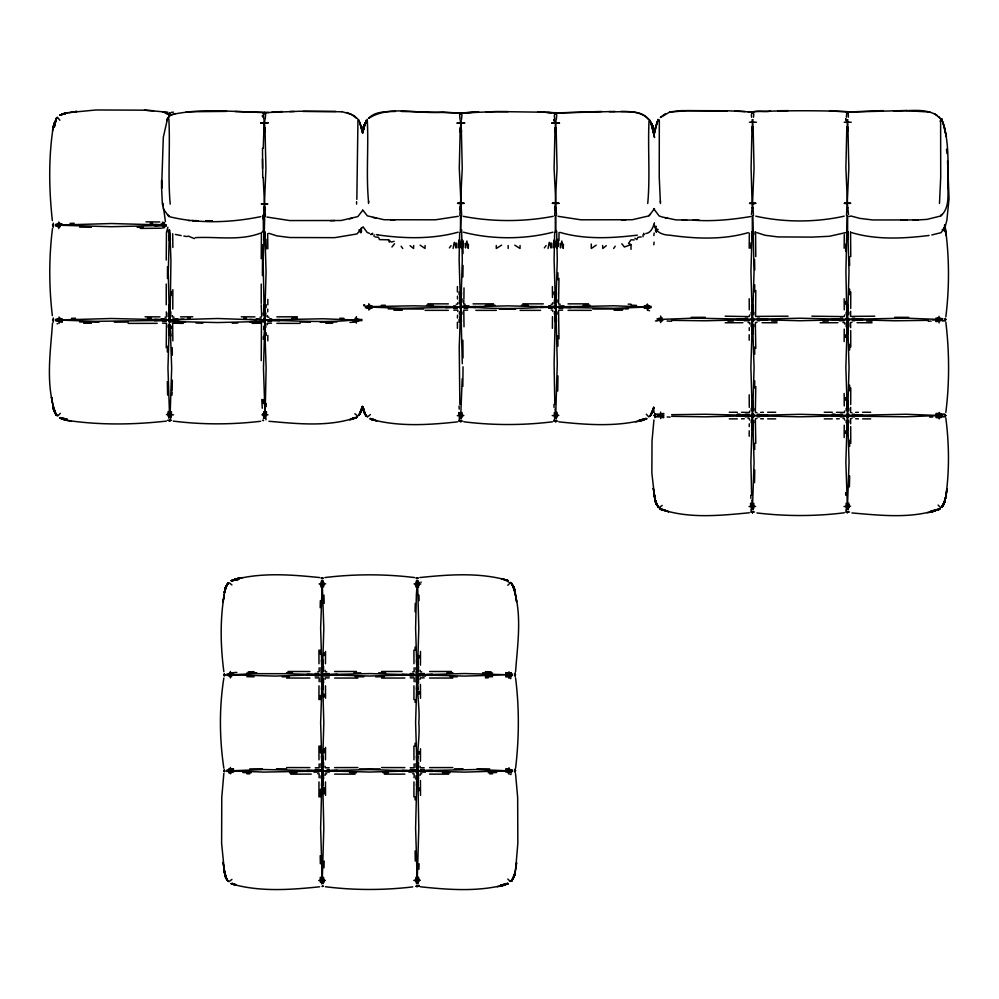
<?xml version="1.0" encoding="UTF-8"?>
<svg xmlns="http://www.w3.org/2000/svg" width="999" height="999" viewBox="0 0 999 999"><rect width="100%" height="100%" fill="white"/><g stroke="black" fill="none" stroke-linecap="round" stroke-linejoin="round"><path stroke-width="1.5" d="M167.657 118.082L163.312 137.3L161.613 188.112L162.35 203.721L163.461 209.228L168.993 216.583C198.676 224.001 231.106 222.715 260.851 216.633M166.246 304.82L166.246 284.066M169.543 420.03L169.38 421.153M172.852 289.66L172.777 309.053M264.435 112.238L264.885 112.687M177.71 319.692L217.432 318.506L262.887 320.055L264.385 319.955L264.523 319.006M264.51 112.65L265.484 112.637L263.936 112.912M322.227 771.952L323.314 770.803M417.207 578.633L417.295 577.609L417.157 578.521M425.062 245.504L425.062 248.476L420.117 245.167M460.714 420.804L460.701 421.815L460.002 421.391M555.681 306.019C526.735 309.178 489.71 309.453 460.714 306.019M752.484 511.713L752.472 512.737M755.781 443.331L755.369 420.067L755.556 418.643L756.98 418.444M846.915 119.718L847.115 122.64L847.839 119.718M161.264 320.467L95.979 321.341L59.216 320.042L59.116 323.439M170.067 320.092L170.929 260.602L169.955 233.366M262.725 177.497L262.487 148.277M263.249 219.193L263.261 215.047L263.386 232.417L263.561 231.081M555.569 112.55L555.569 113.411L555.569 112.687M847.377 111.626C818.368 110.365 780.219 110.464 748.126 111.938M264.236 215.16L264.285 232.53L264.71 215.16M460.489 215.809L460.539 231.643L461.038 215.809M555.294 215.809L555.357 231.643M752.284 215.921L752.347 231.918M847.102 215.921L845.916 271.566L846.915 319.48L894.717 320.791L928.258 320.342M461.301 209.802L459.29 168.332L460.227 127.76M463.037 265.484L462.887 276.96M556.168 209.802L554.095 168.332L555.032 127.76M847.414 203.634L845.891 167.957L846.84 126.985M463.037 366.795L462.824 386.426M557.942 375.836L557.729 391.084M263.574 418.831L263.586 417.832M356.343 323.114L356.368 316.633M751.011 510.514L751.011 509.515M754.745 470.017L754.532 482.642M845.978 510.514L845.991 509.515M167.482 266.671L167.482 278.546M170.13 420.142L170.13 420.929L170.704 420.154M356.593 204.108L356.581 201.698M415.097 799.862L415.134 796.877M460.751 420.841L461.101 421.628M839.172 319.118L799.974 318.219L752.622 319.343L754.033 271.566L752.846 215.921M753.109 511.838L752.447 512.662L752.534 511.825M948.176 179.72L948.063 187.625C947.664 164.61 949.862 140.534 941.52 118.656L942.394 121.666M267.72 311.875L267.769 309.053M318.993 685.814L318.931 699.612M318.993 781.905L318.931 796.94M325.474 663.736L325.537 651.435M325.474 759.827L325.537 747.389M413.973 685.814L413.911 699.612M413.973 781.905L413.911 796.94M420.429 665.147L420.517 651.435M420.429 761.238L420.517 748.75M457.467 318.032L457.517 315.234M463.911 298.963L464.011 287.912M552.472 316.633L552.385 328.334M749.25 330.519L749.287 327.697M749.25 426.61L749.287 423.788M844.242 329.108L844.155 341.583M844.242 425.199L844.155 437.574M850.698 308.441L850.761 291.845M850.698 404.533L850.761 387.924M172.128 390.646L172.315 380.144M223.851 768.231C219.418 738.423 219.156 707.779 223.851 677.984M945.841 322.115C949.387 351.973 949.587 382.505 945.841 412.362M945.841 418.082C949.15 443.981 949.512 470.492 945.816 496.378C938.685 520.841 947.951 492.245 946.927 488.686L946.128 494.218L946.315 493.031M167.345 351.935L167.457 346.341M415.084 702.409L415.134 699.612M462.187 378.771L460.751 415.272M508.903 674.862L508.953 671.778M754.607 291.845L754.745 284.852M754.607 387.924L754.745 380.931M849.525 294.643L849.637 289.048M849.525 390.734L849.637 385.127M939.023 319.443L939.072 316.358M324.163 861.026L323.988 867.844M415.084 611.775L415.259 603.421M557.804 279.732L557.942 272.814M849.637 475.849L849.4 486.925M172.028 395.117L172.09 392.132M647.727 203.509C650.312 175.861 647.614 147.165 649.1 119.293M171.229 295.529L171.328 291.383M320.192 607.704L320.354 600.574M168.257 232.28L168.307 230.02M170.692 316.82L170.829 311.813M264.972 324.563L264.26 335.989M265.697 316.82L265.834 312.912M321.104 676.41L320.929 681.955M323.401 671.565L323.589 666.52M323.401 767.594L323.589 762.549M416.084 676.41L415.896 681.955M418.381 671.503L418.569 666.458M416.084 772.439L416.121 770.803M418.381 767.594L418.569 762.549M660.626 412.112L660.664 418.569M751.31 322.752L751.173 326.661M753.608 413.936L753.608 417.207M846.29 322.752L846.153 326.661M848.588 413.936L848.588 417.207M322.277 578.521L322.277 577.734L322.852 578.508M459.802 243.744L459.577 247.802L459.565 245.092M750.761 248.227L750.911 242.769M845.841 244.131L845.654 251.036M847.414 511.825L847.464 512.674L848.076 511.838M161.338 225.524L111.364 226.711L60.015 225.25L58.891 225.387L58.779 228.571M154.82 319.305L169.393 319.955L168.269 272.602L169.393 230.02M261.426 232.317L261.226 258.641M325.686 583.828L322.265 583.928L323.826 628.234L322.64 666.645M318.781 880.519L322.19 880.194L320.642 828.071L322.103 771.003L263.773 772.09L230.707 770.791L230.407 773.863M413.761 880.456L417.182 880.356L415.609 828.009L416.795 778.995M461.65 215.285L461.113 206.156M457.255 415.659L460.651 415.547L460.414 412.587M556.256 418.381L555.069 409.053M749.35 233.104L749.188 248.227M753.446 215.397L753.009 207.617M755.594 506.481L752.447 506.193M844.28 234.49L844.155 248.227M263.249 148.264L263.973 127.597M418.918 869.242L419.093 863.785M752.072 311.288L750.936 271.566L752.122 231.706M230.382 671.44L230.407 677.909M356.268 319.655C329.533 323.039 300.312 320.766 272.802 320.467M660.751 319.543L660.664 322.615M844.23 122.24L851.26 122.253M320.167 796.94L320.429 789.222M468.406 244.28L468.269 248.464L466.895 241.009L465.509 247.914L465.109 243.344M563.386 244.28L563.236 248.464L562.137 242.507M265.372 403.596L266.121 368.019L264.523 319.555M752.022 126.985L751.086 167.957L752.222 207.917M263.012 112.5C232.904 111.801 201.885 108.142 172.303 114.485C169.842 113.786 168.544 118.869 169.306 115.672M262.6 244.792L262.4 275.549M263.249 339.26L263.349 336.576M320.167 699.612L320.317 695.516M324.088 655.519L324.2 652.834M324.038 752.846L324.2 748.75M418.968 658.154L419.068 655.469M418.968 754.22L419.068 751.485M845.654 337.487L845.753 334.765M845.654 433.541L845.753 430.844M420.329 880.244L417.232 880.181L417.782 883.266M168.244 327.285L168.332 325.012M263.699 329.608L263.836 326.198M266.109 406.68L266.233 403.596M265.959 419.78L265.996 417.832M320.929 778.046L321.016 775.773M415.846 779.12L415.996 775.711M459.403 314.21L459.49 311.95M461.925 302.247L462.062 298.863M554.37 314.148L554.47 311.888M556.905 302.247L556.992 299.987M552.235 415.596L558.803 415.384M753.696 314.573L753.795 312.3M751.173 422.752L751.273 420.467M753.696 410.664L753.795 408.391M848.675 314.573L848.775 312.3M846.153 422.752L846.24 420.467M848.675 410.664L848.775 408.391M168.968 240.26L169.268 233.404M154.408 320.667L169.418 320.242L167.957 368.019L169.505 414.26M169.78 311.813L170.08 304.957M264.323 231.131L263.112 260.602L264.161 311.813M356.056 320.042L322.989 318.768L264.66 319.955L266.071 272.178L264.885 232.317M321.815 583.841L321.666 581.043M322.64 762.674L323.826 722.814L322.64 682.966M325.349 880.431L322.265 880.356L322.802 883.241M418.294 770.866C415.709 757.205 420.267 738.011 418.806 722.814C420.204 707.629 415.809 688.436 418.294 674.775M459.677 232.742L459.115 259.54L460.302 298.988M463.823 415.559L460.739 415.497L461.276 418.356M554.657 232.742L554.095 259.54L555.282 298.988M556.093 298.988L557.28 259.54L556.643 231.206M752.072 327.672L750.886 367.52L752.072 407.38M839.172 415.209L799.974 414.31L752.622 415.434L754.083 367.52L752.522 321.116L752.622 319.618L754.12 319.518L799.974 320.741L839.172 319.842M832.317 320.042L847.327 319.618L845.866 367.52L847.464 416.108L905.918 416.795L939.135 415.497M847.864 407.38L849.05 367.52L847.864 327.672M266.084 307.605L266.221 304.82M459.577 247.802L459.84 242.395M554.82 242.395L554.545 247.802L554.77 243.744M413.698 245.504L413.549 248.476L410.065 245.692M459.003 322.227L459.14 319.468M264.648 329.483L263.461 368.156L265.022 414.51M230.507 674.837L254.058 673.676L286.613 673.701L320.592 674.737L322.103 674.912L322.19 676.41L320.642 722.814L322.103 770.729L263.773 769.542L230.707 770.816M416.795 682.966L415.609 722.814L416.795 762.674M417.619 666.583L418.806 628.234L417.619 584.178M751.847 238.674L752.21 231.706M752.072 423.751L750.886 462.112L751.635 495.279M846.827 238.674L847.152 231.918M847.864 311.288L849.013 271.566L847.826 231.706M760.763 415.921L799.974 416.82L847.327 415.709L845.866 462.112L847.364 505.519M461.301 127.76L462.25 168.332L460.164 209.802M461.113 298.988L462.3 259.54L461.6 229.67M460.714 306.556L459.24 347.165L459.852 404.533M556.118 127.76L557.055 168.332L555.032 209.802M555.282 315.147L554.095 363.673L554.832 404.47M755.544 203.371L752.534 203.634L754.045 167.957L753.109 126.985M847.914 126.985L848.85 167.957L847.027 207.917M169.443 113.312L169.405 115.185L169.643 113.299M264.161 206.793L263.574 216.009M356.843 199.388L357.967 119.043M460.414 206.156L459.827 215.285M555.219 206.156L554.695 215.285M846.94 207.617L846.49 215.397M415.459 881.193L415.422 879.058M169.318 115.497L169.643 112.637L169.518 113.511M264.385 319.955L263.973 304.957M230.707 674.824L274.975 676.086L322.103 674.637L321.441 660.077M322.227 673.688L323.314 674.837C320.254 677.31 323.926 685.551 323.027 689.472M323.027 660.139L322.365 674.7L369.717 676.036L417.07 674.7L415.609 628.234L416.358 595.067L417.17 584.153L420.666 584.078M752.11 119.718L752.297 122.64L753.021 119.718M752.622 319.618L751.935 319.48L751.685 304.782M767.632 416.121L752.622 415.709L754.083 462.112L752.522 506.193M847.602 319.618L848.251 334.178M847.602 415.709L848.251 430.269M262.774 415.659L262.737 413.623M323.988 583.016L324.013 585.039M752.472 512.674L751.772 512.3M459.515 239.66L458.991 247.789L459.74 241.034M940.621 119.88L940.708 177.06L939.485 203.459M171.416 411.663L171.353 416.558M263.786 131.818L264.048 120.33M265.859 411.663L265.809 416.558M320.891 587L320.954 582.105M323.576 877.284L323.514 882.179M415.871 587L415.934 582.105M460.039 131.943L461.226 120.567M554.845 131.943L556.031 120.567M751.835 131.206L752.559 122.303L756.455 122.253M753.82 503.346L753.758 508.241M846.653 131.206L847.739 122.29M418.544 877.11L418.481 882.167M462.05 412.462L461.988 417.307M557.03 412.275L556.967 417.282M848.8 503.096L848.738 508.166M168.756 334.815L169.231 328.284M264.835 311.925L265.322 305.394M321.441 689.472L321.915 682.941M323.027 756.168L322.777 770.866M321.441 785.564L321.915 779.033M418.007 660.077L417.757 674.775M416.421 689.472L417.07 674.912L369.717 673.576L330.519 674.475M417.52 762.687L418.007 756.168M416.421 785.501L417.07 770.941L369.717 769.605L330.519 770.504M752.796 311.313L753.271 304.782M751.685 334.178L752.347 319.618L705.219 320.791L671.64 320.342M752.796 407.392L753.271 400.874M751.685 430.269L751.935 415.572L752.622 415.434M848.251 304.782L847.602 319.343L905.918 318.157L938.773 319.43M846.665 334.178L847.14 327.647M848.251 400.874L847.602 415.434L905.918 414.248L938.223 415.459M846.665 430.269L847.14 423.738M461.501 292.545L460.839 306.968M459.915 321.653L460.389 315.185M556.48 292.545L555.819 306.968L614.148 305.794L647.14 307.043L647.427 303.996M554.895 321.591L555.644 308.654L554.895 292.545M460.751 203.321C472.577 203.309 449.438 203.421 460.751 203.284M508.953 767.731L508.891 771.166M558.541 203.384L552.235 203.284L558.903 203.284L556.967 203.284M752.534 203.634L755.057 203.371M847.339 203.247L850.711 203.272M939.197 412.437L939.235 418.906M511.963 675.361L508.978 674.475M508.978 770.429L512.025 771.315M647.452 306.668L650.499 307.542M415.422 585.289L415.509 584.128M418.993 879.058L418.956 881.193M557.467 414.21L557.442 416.333M849.25 505.044L849.212 507.192M322.277 583.666L322.802 581.043M322.19 880.681L321.666 883.303M417.17 880.619L416.645 883.241M460.664 415.821L460.139 418.419M555.644 415.759L555.119 418.356M752.447 506.68L751.91 509.303M847.414 506.68L846.89 509.303M320.442 585.039L320.542 583.928M368.881 310.065L368.856 303.671M324.013 879.307L324.126 882.105M417.245 879.944L418.806 828.071L417.757 770.866M462.5 414.46L462.462 416.471M555.719 415.084L557.28 363.736L556.093 315.209M847.502 505.944L849.05 462.112L847.864 423.751M263.611 240.122L264.173 233.366M322.19 584.153L320.642 628.234L321.828 666.583M322.277 880.131L323.826 828.009L322.64 778.995M319.143 681.755L319.156 677.846L315.284 677.871M319.143 777.834L319.156 773.938L317.732 773.738M414.123 681.755L414.135 677.846L410.252 677.871M414.123 777.834L414.135 773.938L412.712 773.738M463.798 300.187L463.786 304.058L465.209 304.245M850.661 311.263L850.536 316.408L874.787 316.183M850.661 407.355L850.536 412.487L851.96 412.687M230.394 771.166L227.46 770.279M373.976 236.263L374.101 234.802M368.868 307.405L365.946 306.518M456.256 243.344L455.856 247.914L454.745 242.395M551.236 243.344L550.824 247.914L549.725 242.395M752.135 207.617L751.46 214.573M265.147 408.229L264.485 417.619M653.821 244.817L654.07 242.145M655.769 229.121L655.581 231.044L655.993 226.523M52.572 320.08L53.584 319.992L52.685 319.705M230.407 675.212L227.46 674.325M653.895 235.577L654.145 233.042M266.508 411.663L266.283 415.659M168.269 416.483L168.207 411.426M418.481 582.18L418.544 587.237M554.72 241.034L553.97 247.789L554.495 239.66L553.97 242.37M52.472 224.95L52.997 224.413M224.338 674.175L224.338 674.887M224.338 770.142L223.813 770.928M515.109 675.499L515.534 674.887M515.109 771.465L515.634 770.679M654.582 414.847L654.07 415.634M945.354 320.204L945.878 319.293M945.354 416.171L945.878 415.384M263.773 416.558L263.711 411.663M323.514 582.105L323.576 587M320.954 882.242L320.891 877.347M415.934 882.179L415.871 877.284M751.211 508.241L751.148 503.346M846.178 508.241L846.116 503.346M459.315 417.969L459.265 420.554M459.428 417.37L459.365 412.525M554.408 417.307L554.345 412.462M516.058 867.032L515.884 868.218L516.595 862.686L514.473 875.511L511.55 881.081L514.135 876.498L515.559 870.379L517.832 843.318L517.669 797.514L515.584 773.95M52.772 320.017L52.997 319.38M263.911 210.477L264.498 203.921L263.199 177.497M418.643 885.464L418.494 886.313M52.51 228.321C48.876 257.193 48.914 286.738 52.348 315.622M52.51 323.189C50.412 353.371 45.017 386.813 56.556 415.434L53.621 409.827L51.498 397.003L52.223 402.535L52.035 401.348M169.331 415.484L168.843 418.169M515.584 671.69C517.607 642.819 523.001 610.501 511.538 583.216L514.735 589.822L516.595 601.673L514.473 588.836L511.55 583.241M267.407 324.6L267.595 323.177L271.478 323.189M325.112 679.27L325.312 677.846L329.183 677.871M325.112 775.361L325.312 773.938L326.735 773.738M420.092 679.27L420.279 677.846L424.163 677.871M420.092 775.361L420.279 773.938L421.703 773.738M749.6 314.985L749.412 316.408L747.989 316.596L725.162 316.183M749.6 411.064L749.412 412.487L741.52 412.325M844.58 314.985L844.38 316.408L842.956 316.596L811.85 316.183M844.58 411.064L844.38 412.487L836.5 412.325M457.829 302.647L457.629 304.058L456.206 304.245M552.809 302.647L552.609 304.058L551.186 304.245M223.863 597.502L224.201 595.129M264.835 415.634L264.348 418.181M360.002 413.723L362.175 407.392L358.878 415.397L361.488 410.427L362.212 406.805L361.401 410.764L358.853 415.447M223.851 671.69C220.504 645.978 219.917 619.542 224.363 593.943M458.991 242.37L459.403 239.66M361.963 407.467L361.401 410.764L361.95 407.717M265.21 119.131L265.609 114.485L264.061 112.687M264.298 232.867L264.51 231.506M362.175 407.043L358.878 415.397L360.926 412.063L362.4 406.193L361.388 411.039L358.853 415.434M556.331 119.38L556.743 114.785L554.52 112.949M52.535 130.857L53.372 126.011C48.389 157.193 48.963 189.323 52.348 220.642M53.184 127.06L56.493 117.957M264.897 120.33L264.435 123.102L263.274 123.302M461.526 119.38L461.938 114.785L460.314 112.999M460.551 231.98L460.764 230.632L460.976 231.98M653.945 419.93L652.022 440.834L651.86 473.114L654.845 499.15L657.005 505.394L655.019 500.387L654.407 496.016L655.494 502.16L658.129 507.08L655.044 499.737M555.369 231.98L555.594 230.632L555.781 231.98M420.954 582.679L421.066 582.03M940.346 121.541L940.646 119.755M362.837 130.482L363.848 125.687L362.837 130.482L363.848 125.687L366.383 121.329L363.249 127.997L364.298 124.675M363.261 129.008L365.234 123.039M362 407.53L360.926 412.063M419.105 582.317L418.993 585.289M223.976 596.565L223.014 601.922L225.362 587.624L227.909 583.216L224.775 589.959L225.824 586.6M753.533 117.22L753.745 113.874L752.572 112.15M848.338 117.22L848.288 113.062L846.328 112.025M169.143 319.717L169.393 318.344L169.143 319.717L167.77 319.967L169.106 319.68M322.615 675.162L322.365 676.523L322.615 675.162L323.988 674.912L322.652 675.199M417.594 675.162L417.345 676.523L417.594 675.162L418.956 674.912L417.632 675.199M752.359 317.732L752.097 319.106L750.736 319.355M752.609 321.228L752.859 319.867L754.233 319.605M752.359 413.811L752.097 415.184L750.736 415.434M752.609 417.32L752.859 415.946L754.233 415.696M845.703 319.355L847.077 319.106L847.327 317.732M847.589 321.228L847.839 319.867L849.212 319.605M845.703 415.434L847.077 415.184L847.327 413.811M847.589 417.32L847.839 415.946L849.212 415.696M453.096 248.464L454.195 242.507M461.088 307.417L460.839 308.766L461.088 307.417L462.462 307.168L461.126 307.455M417.919 580.494L417.545 582.255M548.076 248.464L549.175 242.507M555.307 306.718L555.556 305.357L555.307 306.718L553.933 306.968L508.191 305.856L468.993 306.743M556.068 307.48L555.819 308.828L556.068 307.48L557.442 307.23L556.106 307.517M368.581 118.319C374.762 111.351 386.488 111.576 395.392 111.451M363.723 126.249L365.06 123.439L362.862 130.819L363.723 126.249L363.024 129.882L363.948 125.737L366.358 121.379L363.723 126.249L363.499 126.96L366.358 121.379M320.342 882.105L320.242 877.347M322.939 580.494L322.577 582.167M321.528 883.865L321.89 882.179M416.496 883.803L416.87 882.117M751.772 509.852L752.147 508.179M846.752 509.852L847.115 508.179M460.002 418.968L460.364 417.295M554.982 418.906L555.344 417.232M419.343 885.464L419.118 886.313L416.258 886.313M361.963 408.054L360.102 413.486M363.349 128.746L363.948 125.737L362.999 130.482L365.172 123.214M561.863 241.009L560.489 247.914L560.077 243.344M654.145 133.891L658.029 119.393L657.28 122.827M225.349 587.899L224.55 591.87L226.761 584.952M362.937 131.656L366.233 120.242L365.472 123.651M514.947 873.576L515.122 872.714L514.135 876.498M847.602 231.918L847.651 215.921M945.191 499.562L945.366 498.701L944.717 501.223L945.341 498.376L944.38 502.485L941.782 507.117M555.794 231.643L555.856 215.809M653.708 407.367L652.572 411.938L653.708 407.367L652.572 411.938L650.012 416.271L651.161 414.548M361.401 410.764L362.075 407.704M514.473 875.511L515.309 871.815L514.248 876.21L511.563 881.081L514.085 876.76L514.473 875.511L512.862 878.995L515.122 872.714M941.807 507.08L944.492 502.21L945.554 497.814L944.492 502.21L941.807 507.08L944.992 500.524L944.342 502.759L945.491 498.139L944.342 502.759M651.311 414.235L650.037 416.221L653.508 408.254M652.722 411.388L653.433 408.491M514.085 876.76L515.234 872.139L514.085 876.76L515.084 872.377L511.563 881.081M945.366 498.701L943.106 504.994L944.729 501.51M650.024 416.246L653.271 409.178L650.037 416.221M167.52 420.304L171.453 420.304M652.609 411.675L653.508 408.541M168.981 417.582L169.131 414.573M417.782 581.081L417.245 583.891L414.098 583.866M654.432 222.839C653.246 227.06 650.923 233.154 645.816 233.529M555.856 421.903L556.306 420.929M55.994 224.55L58.891 225.062L58.816 222.003M169.393 319.955L169.53 319.006M417.07 674.7L417.207 673.751L417.345 674.637L422.115 674.899L464.473 676.086L508.766 674.812L464.473 673.526L417.345 674.912M417.207 771.952L417.345 771.003L418.843 770.903L464.473 772.115L508.903 770.778L508.978 774.2M752.622 415.709L705.219 416.82L671.653 416.308M513.623 877.771L514.735 874.525L512.687 879.407M652.097 412.937L653.209 409.727L651.273 414.348M460.801 113.012L496.378 111.563L543.194 112.2M166.633 120.854L167.795 117.707M652.484 411.9L652.772 411.138L651.223 414.373M754.52 511.988L750.449 511.988M849.487 511.988L845.429 511.988M462.737 421.079L458.678 421.079M557.717 421.079L553.658 421.079M939.697 118.082L940.059 118.406M416.583 578.508L417.919 578.034M322.852 885.776L322.277 886.55M461.326 420.854L460.789 421.553M226.061 586.538L224.363 592.469L225.362 587.624L227.884 583.241L225.012 588.911L225.362 587.624L224.525 592.469L226.698 585.127M321.616 578.508L322.227 577.672L322.227 578.633M417.819 885.838L417.22 886.675L417.207 885.713M226.573 585.352L224.388 592.807L225.25 588.186L227.884 583.266M651.336 414.148L652.959 410.701M655.943 226.211L655.494 227.085M167.894 227.273L166.458 232.317L166.246 260.04M262.962 113.062L265.921 113.062M264.51 122.914L260.627 122.865L264.236 123.252M660.414 117.345L665.546 113.599M847.364 203.309L844.355 203.334L849.862 203.371M371.915 234.628L372.714 233.291L370.517 234.478M228.134 583.516L227.173 585.102L228.284 583.304M511.151 881.043L512.262 879.245L511.301 880.831M941.495 506.943L942.519 505.244L941.558 506.83M223.976 674.874L224.925 674.787M654.233 415.484L655.057 416.071M945.716 319.505L944.892 318.856M945.716 415.547L944.892 414.935M362.55 210.527L357.854 216.583L341.121 220.504L289.747 220.567L266.933 217.045M654.507 208.579L648.988 215.859L632.242 219.743L580.881 219.805L558.066 216.308M365.122 123.277L366.383 121.341M657.679 229.383L656.143 232.218L657.804 229.295M362.187 227.585L357.03 233.941L334.765 237.662L289.747 237.525L276.81 235.864L268.868 233.291M630.981 239.835L628.533 243.406L631.006 244.605L631.018 249.363M613.611 248.476L615.234 246.216M449.4 247.889L451.098 245.592M544.38 247.889L546.066 245.592M660.539 117.47L669.917 111.888L681.256 110.627L727.26 110.752L751.123 111.963M368.731 118.344C390.122 104.595 418.756 114.673 442.869 112.038C454.807 113.274 466.733 112.887 478.658 111.876L465.209 112.8M391.933 247.003L394.493 243.793M59.016 317.033L59.116 319.817L60.302 319.967L111.364 318.494L161.338 319.692M660.414 203.496L660.426 201.086M57.705 416.034L60.277 413.374M169.942 319.68L169.655 318.344C171.403 322.864 180.544 317.969 184.228 319.305M264.673 321.678L263.299 321.416L264.673 321.678L264.922 323.039M321.815 675.199L322.103 676.523L321.815 675.199L320.479 674.912L321.853 675.162M416.795 675.199L417.082 676.523L416.795 675.199L415.459 674.912L416.833 675.162M507.817 585.289L510.526 582.504M510.601 582.429L510.152 583.004M659.627 507.392L659.065 507.942L662.162 505.407M847.04 319.905L847.327 321.228M847.04 415.984L845.703 415.696M555.269 307.455L555.556 308.766L555.269 307.455L553.933 307.168L555.307 307.417M556.068 306.718L557.442 306.968L556.068 306.718L555.819 305.357L556.106 306.681M367.32 417.082L370.392 414.56M231.918 879.42L228.958 881.717M942.269 214.198L940.621 215.684L941.52 214.885M648.826 215.572L650.474 214.111M606.281 245.692L602.797 248.476L602.634 245.504M846.403 117.22L846.802 112.3M554.807 119.38L554.283 115.809L555.007 113.224M263.748 119.131L263.336 114.485L265.022 112.912M751.598 117.22C749.287 106.968 765.484 113.524 770.466 110.926M457.617 123.064L462.225 123.089M552.435 123.064L557.03 123.089M460.002 119.38L459.59 114.785L461.813 112.949M596.228 245.167L591.271 248.476L591.271 244.018M648.326 119.331L647.901 118.694M501.573 245.167L496.291 248.476L496.291 245.504M357.704 416.034L354.845 413.736M555.694 421.753L555.057 420.854M357.192 417.12L355.319 418.206L357.167 417.12C329.395 427.235 298.014 423.826 268.993 421.278M940.121 508.791L938.248 509.89L940.096 508.803C912.399 519.118 880.906 515.372 851.935 512.949M170.205 204.133C167.682 176.074 170.342 147.078 168.843 118.844M357.205 416.995L349.625 419.755M60.215 114.972L67.42 112.725L59.903 115.122L67.42 112.725L95.991 109.977L144.58 110.177L167.857 112.225M169.306 115.984L167.745 118.269L169.468 115.784L175.424 113.511M648.788 416.933L646.303 414.21M63.137 113.611L67.757 112.75L60.127 115.01L67.42 112.887L61.551 114.198M508.116 883.84C479.957 892.157 449.325 889.847 420.404 886.787M231.318 580.506C259.678 572.102 290.484 574.612 319.605 577.547M646.603 418.956C618.406 427.185 587.812 424.887 558.878 421.865M938.61 509.602L931.443 511.688L938.386 509.69M231.081 580.744L238.374 578.633L231.306 580.656M646.84 418.718L639.672 420.779L646.615 418.806M515.534 674.874L514.635 674.275M515.534 770.828L514.635 770.229M53.309 317.969L53.309 322.227M654.907 413.436L654.907 417.694M53.309 223.089L53.309 227.148M353.296 418.856L355.681 417.919M631.006 244.605L624.412 247.003L621.853 243.793M260.09 233.291C239.46 241.046 216.721 236.426 195.28 237.662M748.151 232.667C723.014 240.022 695.479 238.811 669.692 235.19C662.787 235.077 655.194 232.317 654.083 224.338M377.634 234.703L376.298 234.665M755.768 216.171C784.352 222.527 815.584 222.527 844.18 216.171M170.167 324.563L171.678 368.156L170.13 414.722L173.539 414.835M368.531 203.509L368.619 201.124M463.136 216.308C492.232 221.953 524.113 221.953 553.209 216.308M55.994 225.687L58.891 225.387M56.069 320.567L58.929 320.042M942.282 414.985L939.422 415.522L942.282 416.021M512.025 674.325L508.941 674.837M512.025 770.279L509.165 770.816M265.035 210.477L264.448 203.821L267.769 203.883L264.448 203.921L265.921 168.581L264.985 127.597M650.499 306.518L647.652 307.043M657.717 416.021L660.464 415.497L657.717 414.985M847.065 512.612L847.464 511.713M227.46 771.315L230.22 770.791M416.82 886.55L417.157 885.763M365.946 307.542L368.693 307.03M654.582 414.273L656.38 414.073M942.207 318.906L939.285 319.43M359.19 319.518L356.356 320.417M657.817 320.067L660.501 319.53M227.56 675.361L230.245 674.824M173.364 112.15L171.204 112.412M394.155 241.321L391.271 242.058L388.599 239.822L379.458 239.598L378.496 237.287L375.1 236.925M57.118 225.462L55.444 225.824M350.312 419.667L353.346 418.943M352.135 218.219L349.338 218.868M57.268 320.342L55.457 320.704M941.07 415.209L942.894 414.847M658.94 415.796L657.067 416.158M940.958 319.131L942.869 318.756M510.639 672.789L511.413 672.614M267.407 203.958L265.834 203.883M555.269 306.681L553.933 306.968L555.544 307.168M357.917 319.742L359.915 319.368M659.09 319.83L657.092 320.204M641.233 236.925L637.837 237.287L636.887 239.598L634.939 238.212M503.071 885.339L508.354 883.603L502.447 885.451M463.386 232.18C491.608 239.573 524.737 239.573 552.947 232.18M931.842 234.965L941.033 232.667L945.116 226.973L946.877 220.217L949.038 198.739L947.551 160.864M228.759 772.851L231.593 772.739M755.906 203.272L753.97 203.272M753.621 112.025L753.134 112.3M162.35 228.009L164.623 227.597M71.516 112.35L76.873 111.376L68.894 112.725M941.008 413.574L936.075 413.486M512.637 674.175L509.89 674.675M512.637 770.142L509.89 770.629M931.13 512.087L932.142 511.913L927.397 512.724M500.874 886.088L501.898 885.913L497.152 886.737M651.111 306.381L648.363 306.868M639.348 421.178L640.371 420.991L635.626 421.815M238.686 578.234L237.65 578.421L242.495 577.584M226.823 771.465L229.583 770.966M365.297 307.692L368.057 307.205M669.917 112.063L687.187 110.677L727.26 110.926M260.589 421.278C231.693 424.7 202.148 424.75 173.277 421.103M412.737 886.9C383.853 890.321 354.295 890.371 325.424 886.725M226.835 675.499L229.695 674.999M929.107 235.452C903.633 238.611 876.56 240.022 851.797 232.667M637.3 235.152C611.838 238.224 584.777 239.685 559.989 232.392M57.068 323.788L57.717 323.688M165.047 317.22L166.471 317.02L166.346 311.875M260.027 317.22L261.451 317.02L261.638 315.597L261.226 304.82M756.98 322.365L755.556 322.552L755.369 323.976L755.781 348.514M851.96 322.365L850.536 322.552L850.661 327.697M851.96 418.444L850.536 418.643L850.661 423.788M317.732 671.89L319.156 671.703L319.143 667.794M412.712 671.89L414.135 671.703L414.123 667.794M166.358 421.103C133.217 424.8 99.213 425.262 66.196 420.229L70.954 421.054M749.287 512.787C719.854 515.559 688.011 518.981 659.815 508.791L661.7 509.89L659.852 508.803M844.267 512.787C815.396 516.421 785.838 516.383 756.955 512.949M945.042 320.866L942.532 320.966M457.517 421.865C428.559 424.975 398.027 427.048 369.792 418.956M552.484 421.803C523.189 425.424 493.206 425.424 463.911 421.803M945.042 416.82L941.82 416.845M357.979 318.806L355.182 318.881M659.028 320.766L661.825 320.691M228.771 676.073L231.581 675.986M57.055 226.398L59.99 226.323M658.878 416.733L663.761 416.795M228.621 772.027L233.516 772.09M367.095 308.254L371.99 308.316M361.039 320.716L361.95 320.617M57.205 321.278L62.263 321.341M941.145 414.273L936.075 414.21M941.82 414.173L942.544 414.086M510.889 673.613L505.831 673.551M510.889 769.567L505.831 769.517M649.362 305.819L644.305 305.756M935.963 321.566L939.048 321.253M663.761 413.486L660.726 413.786M936.075 417.657L941.008 417.557M505.719 676.86L511.413 676.935M233.516 768.78L228.759 768.88M941.021 318.194L935.963 318.132M658.166 416.845L655.431 416.895M661.6 319.368L694.03 318.157L744.205 319.118M849.113 216.508L851.036 216.021L859.814 218.381L872.689 219.955L918.006 219.942L913.248 220.105M938.086 319.593L932.704 320.117M660.739 415.509L663.698 415.259M356.231 321.878L349.925 322.452M660.776 317.707L661.825 317.607M749.025 506.518L752.434 506.406M844.005 506.518L850.574 506.231M265.01 414.785L261.938 414.81M368.956 305.344L370.067 305.244M162.6 323.189L166.471 323.177L166.246 347.739M453.758 310.152L457.629 310.14L457.829 311.551M329.183 767.769L325.312 767.794L325.112 766.358M424.163 767.769L420.279 767.794L420.092 766.358M59.103 225.075L111.364 223.526L166.259 225.037M368.956 306.656L413.449 305.806L452.422 306.743M236.838 672.414L229.683 672.939M59.99 223.339L57.967 223.364M59.303 318.319L60.464 318.219M507.767 772.739L508.928 772.639M647.14 307.03L614.148 308.316L563.96 307.455M271.865 112.15L282.33 111.538M166.433 414.56L169.518 414.498M268.881 112.562L235.052 111.488M154.82 225.911L166.259 225.2M229.683 676.61L231.581 676.648M61.95 223.776L57.055 223.838M62.2 318.756L57.13 318.818M371.99 305.756L367.095 305.819M353.246 321.341L358.129 321.278M644.305 308.316L649.362 308.254M935.963 320.829L941.021 320.766M663.761 414.21L657.404 414.086M936.075 416.795L941.145 416.733M233.516 673.551L228.621 673.613M505.719 676.123L510.776 676.073M233.516 769.517L228.621 769.567M505.831 772.09L510.889 772.027M555.357 113.337L554.095 113.362L557.042 113.362M847.164 112.425L848.114 112.45M57.967 226.873L59.99 226.91M363.661 304.882L364.61 304.82M264.66 320.242L279.67 320.667M648.388 305.282L646.241 305.244M752.347 319.343L737.337 318.931M847.327 319.343L832.317 318.931M322.365 674.912L337.375 674.288M260.627 122.865L261.913 122.827M661.825 318.269L659.028 318.194M457.792 203.359L459.365 203.284M552.597 203.359L554.17 203.284M749.55 203.334C758.204 203.134 745.291 203.521 751.173 203.297M186.226 111.776L226.498 111.389M334.765 220.579L330.319 220.717M625.898 219.817L621.453 219.942M265.884 112.587L300.137 111.239L341.683 111.776M848.825 111.963L883.079 110.614M265.896 122.877L264.448 122.889L268.331 122.865L264.448 122.914L265.172 131.818M557.017 112.899L601.66 111.476M754.02 122.265L749.425 122.24M847.389 122.353L848.838 122.265M369.18 307.03L402.247 308.316L460.576 307.23M475.849 306.543L460.851 307.168L462.3 363.673M540.546 307.58L547.402 307.292M178.359 321.653L217.57 322.552L264.922 321.428M928.258 321.203L931.218 321.079M929.769 417.107L932.766 416.983M425.487 674.525L432.355 674.225M337.375 770.304L322.365 770.941L323.027 785.501M322.365 770.729L369.717 772.052L417.07 770.729L416.421 756.168M508.653 770.816L475.674 769.542L417.345 770.729M162.35 226.423L166.259 226.286M363.661 305.657L364.61 305.619M177.834 318.743L172.79 318.918M59.116 319.817L56.031 319.53M187.537 318.294L190.272 318.182M461.126 123.089L464.647 123.077L456.88 123.077L460.402 123.114M555.943 123.089L559.465 123.077L554.12 123.089M671.653 414.697L705.219 414.26L744.205 415.209M461.188 112.937L462.25 112.899M552.984 123.014L551.685 123.077L555.207 123.114M261.538 203.958C270.167 203.721 256.656 204.146 263.112 203.883M70.017 223.401L74.151 223.277M844.405 203.346L845.978 203.297M161.214 228.209L140.247 228.421M381.243 305.344L385.339 305.219M71.428 318.344L75.524 318.219M272.802 319.73L279.67 319.53M249.912 321.853L256.78 321.653M760.763 319.118L767.619 318.918M737.337 320.042L744.205 319.842M855.743 319.118L862.599 318.918M760.763 415.209L767.619 415.01M737.337 416.133L744.205 415.921M855.743 415.209L862.599 415.01M832.317 416.133L839.172 415.921M307.093 675.336L313.948 675.137M402.073 675.336L408.928 675.137M307.093 771.428L313.948 771.228M425.487 770.504L432.355 770.304M402.073 771.365L408.928 771.166M496.665 772.502L488.261 772.726M460.189 113.224L461.338 113.224M751.997 112.3L752.122 112.063M445.566 307.655L452.422 307.455M563.96 306.743L570.829 306.543M248.301 671.827L254.058 671.665M485.377 677.884L488.261 677.809M489.697 773.85L492.569 773.775M458.266 216.308L435.452 219.805L384.091 219.743L367.357 215.859L362.649 209.852M750.823 216.508C732.279 219.63 712.387 221.641 693.119 220.13L699.063 220.167L675.898 219.892L662.287 217.02L659.153 215.971L653.633 208.616M463.973 305.931L468.993 305.806M457.442 308.254L453.558 308.354M563.96 305.806L558.953 305.931M548.526 308.291L552.41 308.192M554.045 308.154L555.681 308.117M166.284 321.278L162.387 321.378M269.43 318.881L271.678 318.818M291.845 318.331L297.377 318.194M261.788 322.465L256.78 322.59M232.205 323.189L237.737 323.064M757.392 318.269L759.64 318.206M727.921 321.178L733.303 321.054M744.205 320.779L749.213 320.654M852.359 318.269L854.62 318.206M822.901 321.178L828.283 321.054M839.172 320.779L844.192 320.654M757.392 414.348L759.64 414.298M745.329 416.845L749.213 416.745M852.359 414.348L854.62 414.298M840.309 416.845L844.192 416.745M323.863 673.713L329.383 673.563M353.708 672.976L360.814 672.839M318.968 675.948L315.072 676.048M418.843 673.651L424.363 673.501M289.385 676.673L282.255 676.822M410.052 676.048L413.936 675.948M384.353 676.673L375.661 676.822M327.135 769.655L329.383 769.592M313.948 772.165L318.968 772.04M420.479 769.692L424.363 769.592M413.936 771.977L408.928 772.102M382.979 772.739L388.499 772.602M485.277 305.419L494.942 305.182M583.016 305.344L589.922 305.182M625.299 308.966L628.171 308.903M337.013 321.94L320.179 322.178M246.865 673.014L256.83 672.814M485.377 676.81L492.569 676.673M249.738 768.918L262.387 768.731M454.283 768.868L463.012 768.731M473.064 303.871L493.556 303.833M568.044 303.871L588.536 303.833M448.351 310.327L425.087 310.352M623.863 308.991L592.757 309.041M180.519 316.858L192.77 316.795M276.885 316.833L297.377 316.795M157.193 323.351L128.147 323.389M252.173 323.351L261.451 323.177L261.238 360.639M742.906 322.702L725.162 322.777M837.886 322.702L820.129 322.777M760.664 412.375L763.448 412.325M855.644 412.375L858.428 412.325M741.52 418.806L744.305 418.768M836.5 418.806L839.285 418.768M334.59 671.515L356.468 671.478M429.57 671.515L451.448 671.478M309.877 678.034L286.613 678.071M404.857 678.034L381.593 678.084M334.59 767.607L357.854 767.557M429.57 767.607L452.822 767.569M311.263 774.1L290.759 774.163M404.857 774.125L384.353 774.163M289.747 111.551L294.205 111.488M486.063 111.801L508.166 111.601M777.859 110.752L788.186 110.614M137.188 227.273L143.307 227.185M423.638 309.041L388.224 308.903M515.621 309.041L499.288 309.016M691.246 317.357L705.219 317.32M325.761 323.276L332.692 323.201M359.328 768.88L380.107 768.88M614.148 310.277L622.464 310.19M114.348 322.178L128.147 322.053M657.429 320.966L655.431 320.929M303.109 111.389L335.751 111.413M893.468 110.702C907.966 111.763 924.412 107.243 937.437 115.597M414.573 577.559C384.89 573.938 354.545 573.938 324.875 577.559M906.817 110.502L850.549 112.038L829.482 110.926M906.817 110.677L930.019 112.063M401.323 111.451L459.315 112.899M615.022 111.451L558.741 112.962L537.674 111.863M609.078 111.613C621.678 112.625 637.462 108.716 647.602 118.344M751.835 112.45L752.784 112.425M459.29 113.362L462.237 113.362L460.976 113.337M265.684 123.302L264.71 123.252M146.041 221.815L159.815 221.978M53.584 225.125L52.747 225.112L53.471 225.162M427.859 303.833L448.351 303.871M522.827 303.833L543.331 303.871M475.849 310.364L496.328 310.364M520.067 310.364L540.546 310.364M591.296 310.352L568.044 310.327M788.099 316.183L755.556 316.408L755.781 290.447M145.092 316.795L159.977 316.883M241.308 316.795L254.957 316.883M777.047 322.777L762.062 322.702M872.027 322.777L857.03 322.702M300.137 323.389L276.885 323.351M729.27 412.262L737.337 412.262M767.632 412.262L775.699 412.262M824.25 412.262L832.317 412.262M862.599 412.262L870.678 412.262M729.27 418.868L737.337 418.868M767.632 418.868L775.699 418.868M824.25 418.868L832.317 418.868M862.599 418.868L870.678 418.868M263.574 420.629L262.5 420.304M320.941 578.034L323.189 578.034M415.921 578.034L418.156 578.034M287.999 671.478L309.877 671.515M381.593 671.478L402.073 671.478M224.226 674.837L224.925 674.887M357.854 678.084L334.59 678.034M452.822 678.071L429.57 678.034M286.613 767.569L309.877 767.607M381.593 767.557L404.857 767.607M355.082 774.163L334.59 774.125M448.676 774.163L429.57 774.125M415.921 886.25L417.132 886.475M322.227 886.313L323.189 886.313M894.717 317.32L908.69 317.357M99.038 322.178L79.558 321.953M547.864 112.425L555.157 112.85M264.935 414.735L267.982 414.835M83.604 323.201L91.334 323.276M393.931 310.19L402.247 310.277M378.621 672.839L385.739 672.976M363.786 676.822L355.082 676.673M477.06 768.731L489.697 768.918M300.137 322.053L310.327 322.19M91.334 227.285L79.558 227.085M183.304 323.376L172.627 323.177L172.852 340.846M855.644 418.768L858.428 418.806M760.664 418.768L763.448 418.806M482.604 672.814L492.569 673.014M558.179 123.064L559.465 123.077M193.307 220.579L192.345 220.567L198.127 220.717M457.192 676.822L450.062 676.673M276.423 768.731L286.613 768.893M419.83 577.547C448.976 574.537 479.72 572.227 508.116 580.506M319.605 886.8C290.459 889.809 259.728 892.119 231.318 883.84M620.953 111.451C630.057 111.738 641.733 111.076 648.114 118.731M463.361 123.039L464.647 123.077M246.865 676.673L254.058 676.81M251.186 772.726L242.769 772.502M917.706 219.967L927.035 219.38L940.783 215.971C950.823 206.98 947.127 192.195 948.163 180.295M521.453 305.182L528.359 305.344M548.526 305.844L550.786 305.894M562.837 308.354L558.953 308.254M426.473 305.182L433.379 305.344M453.558 305.844L455.806 305.894M467.869 308.291L463.973 308.192M840.309 318.206L842.557 318.269M852.359 320.691L854.62 320.754M745.329 318.206L747.577 318.269M866.633 321.054L872.027 321.178M757.392 320.691L759.64 320.754M771.665 321.054L777.047 321.178M271.678 321.378L267.794 321.278M196.029 323.027L202.934 323.189M178.359 322.59L173.351 322.465M840.309 414.298L842.557 414.348M832.317 414.098L835.064 414.173M852.359 416.783L854.62 416.845M745.329 414.298L749.213 414.398M737.337 414.098L740.084 414.173M757.392 416.783L759.64 416.845M322.178 583.94L319.118 583.866M410.052 673.563L413.936 673.663M422.115 675.986L425.487 676.073M315.072 673.501L318.968 673.601M329.383 676.048L323.863 675.911M410.052 769.592L415.572 769.73M425.487 772.165L420.479 772.04M315.072 769.592L320.592 769.73M349.563 772.564L356.468 772.739M329.383 772.077L325.499 771.977M632.055 239.86L634.203 239.91M628.171 304.133L631.056 304.208M938.773 319.53L939.097 322.939M845.828 318.356L847.464 318.394M261.251 318.918L256.206 318.743M166.259 318.918L161.214 318.743M171.716 321.328L185.227 321.853M485.377 671.665L491.133 671.827M418.843 675.911L420.479 675.948M246.865 773.775L249.738 773.85M845.916 122.253L847.427 122.677M848.775 203.272L850.399 203.334M462.162 203.284L463.786 203.346M631.056 305.219L636.5 305.394M540.546 306.543L547.402 306.743M468.993 307.392L475.849 307.592M855.743 319.842L862.599 320.042M760.763 319.842L767.619 320.042M660.951 319.43L660.639 316.021M339.897 318.206L343.993 318.331M855.743 415.921L862.599 416.133M402.073 674.275L408.928 674.475M425.487 675.137L432.355 675.336M307.093 674.213L313.948 674.412M402.073 770.304L408.928 770.504M425.487 771.228L432.355 771.428M307.093 770.304L313.948 770.504M686.688 220.105L682.242 219.967M394.892 219.942L390.434 219.817M150.15 223.277L152.872 223.376M147.415 318.169L151.511 318.306M188.549 220.604L189.81 220.654M243.856 318.182L246.553 318.294M161.214 223.764L164.623 223.901M667.082 321.016L671.64 321.203M943.568 414.073L945.042 414.185M570.829 307.642L555.819 307.23L556.48 321.653M445.566 306.543L460.576 306.968L459.915 292.545M832.317 415.01L847.602 415.434M737.337 415.01L752.347 415.434L751.685 400.874M667.12 416.983L670.142 417.107M330.519 675.037L337.375 675.336M330.519 771.053L337.375 771.353M734.677 110.926L745.142 111.538M751.111 122.265L752.584 122.353M263.049 122.877L264.51 122.952M52.635 320.03L52.997 320.704M249.75 319.343L256.331 319.692M153.634 110.752L144.58 110.177M647.402 308.853L648.388 308.916M543.194 112.113L551.123 112.8M154.82 224.325L161.351 224.8M939.285 319.53L942.207 320.067M356.543 320.042L359.29 320.567M937.886 317.607L939.048 317.707M59.303 321.878L62.375 322.178M508.803 673.001L505.719 672.689M508.928 769.08L505.831 768.78M562.637 310.152L558.766 310.14L558.566 311.551L558.99 338.811M467.657 310.152L463.786 310.14L464.011 326.81M368.956 308.853L370.067 308.953M410.252 767.769L414.135 767.794L414.123 763.885M315.284 767.769L319.156 767.794L319.143 763.885M660.951 319.53L663.636 319.792M660.726 417.345L663.761 417.657M416.795 583.841L416.645 581.043M660.501 319.43L657.817 318.906M660.776 321.253L661.825 321.353M355.182 318.219L356.231 318.319M661.625 415.547L663.698 415.746M361.039 319.368L361.95 319.468M168.843 420.629L169.543 420.991M845.753 232.58L829.482 236.276L811.762 237.113L777.859 236.913L764.947 235.252L756.992 232.667M846.752 512.3L847.377 512.524M842.956 322.365L844.38 322.552L844.58 323.976M747.989 322.365L749.412 322.552L749.6 323.976M560.189 304.245L558.766 304.058L558.566 302.647L558.99 278.346M551.186 309.952L552.609 310.14L552.809 311.551M269.018 317.22L267.595 317.02L267.407 315.597M174.051 317.22L172.627 317.02L172.427 315.597M842.956 418.444L844.38 418.643L844.58 420.067M756.98 412.687L755.556 412.487L755.369 411.064L755.781 386.526M747.989 418.444L749.412 418.643L749.6 420.067M421.703 671.89L420.279 671.703L420.092 670.279M326.735 671.89L325.312 671.703L325.112 670.279M357.18 320.217L359.94 320.704M510.252 678.483L510.914 678.571M648.863 310.639L649.512 310.739M57.979 224.9L55.444 224.413M510.377 774.45L511.038 774.537M183.866 236.064L187.075 236.563M657.092 318.756L659.09 319.131M67.22 420.404L59.977 418.156M341.683 111.601L351.461 114.398L356.768 118.431M942.869 320.204L940.958 319.83M365.297 306.381L367.17 306.743M512.624 675.499L510.714 675.124M657.067 414.847L658.94 415.209M226.823 674.175L228.684 674.55M226.823 770.142L228.684 770.516M651.111 307.692L649.3 307.317M942.894 416.171L941.07 415.796M512.637 771.465L510.826 771.091M849.212 319.355L847.839 319.106L847.589 317.732M845.703 319.605L847.077 319.867M754.233 319.355L752.859 319.106L752.609 317.732M750.736 319.605L752.097 319.867L752.359 321.228M162.35 222.228L164.623 222.64M849.212 415.434L847.839 415.184L847.589 413.811M754.233 415.434L752.859 415.184L752.609 413.811M750.736 415.696L752.097 415.946L752.359 417.32M169.905 319.717L171.279 319.967L169.53 319.555M55.444 319.38L57.193 319.755M181.131 235.577L175.362 234.44M62.013 418.818L59.74 417.919L65.647 419.767M458.141 232.18C432.43 239.323 404.308 238.699 377.897 234.89M63.149 419.268L65.022 419.655M371.89 419.73L376.848 420.804L370.854 419.218M501.198 578.658L508.354 580.744L503.071 579.02M235.889 885.176L231.306 883.69M373.064 217.47L375.861 218.119M664.872 217.607L667.669 218.257M510.751 772.851L511.476 773.026M236.451 885.351L231.081 883.603M369.418 233.341L367.108 232.392L363.024 226.748M53.309 226.486L52.772 225.2M223.988 674.824L224.812 675.411M504.97 580.132L504.008 579.795L507.604 581.043M229.208 582.792L231.918 584.927M370.704 419.155L373.014 420.055M347.09 112.5L354.508 115.996L356.893 118.319M59.952 418.007L62.088 418.856M188.112 236.001L194.418 238.624M224.812 771.365L223.913 770.766M510.152 881.343L510.227 881.555M934.39 113.599L940.059 118.169M514.76 245.167L520.042 248.476L520.042 245.504M507.43 581.281L508.666 582.067M167.507 214.822L169.156 216.296L168.269 215.497M938.073 505.057L940.484 507.554M507.817 879.058L509.79 881.031M57.318 117.145L59.89 120.28M652.484 125.687L653.87 131.581L652.609 125.924L650.024 121.354L652.572 125.662L654.033 131.968L652.722 126.199L650.012 121.329L651.311 123.352M362.862 406.768L365.172 414.373L363.049 407.33M655.007 499.213L656.942 505.219L655.057 499.4M514.135 587.862L515.122 591.633L511.55 583.266L514.285 588.386L515.397 593.581L513.998 587.624M56.556 415.447L53.859 410.527L52.785 406.131L55.357 413.549L53.009 406.693L53.309 408.241M226.761 879.407L224.151 870.017L225.562 877.072L227.884 881.106L225.362 876.722L224.588 873.151L221.616 843.318L221.766 797.514L223.851 773.376M938.885 116.771L939.41 117.47M366.77 416.171L365.534 414.498L366.683 416.084M511.151 583.304L512.262 585.102L511.301 583.516M56.943 415.359L55.832 413.561L56.856 415.259M401.111 246.216L402.734 248.476M556.505 215.285L556.006 207.592M265.384 216.009L264.797 206.793M359.203 229.907L360.864 232.829L359.328 229.995M364.298 412.912L362.837 407.105L364.298 412.912L366.383 416.271L363.823 411.625L362.999 407.105M941.42 118.656L941.907 119.393M942.257 229.383L942.906 230.357M365.234 414.548L366.383 416.258M365.085 414.235L366.358 416.221L363.723 411.351L362.837 407.105M55.307 413.486L56.543 415.422L52.972 407.03M658.129 507.08L655.531 502.11L654.795 498.476M55.27 413.399L56.531 415.397L53.621 409.827M226.648 879.17L227.884 881.081L225.25 876.16L224.55 872.489L225.275 876.111L227.884 881.081L225.349 876.448L223.863 866.845L225.212 875.886L226.698 879.232L224.525 871.877L225.349 876.448L224.675 873.388M650.037 121.379L652.722 126.199M363.823 411.625L363.024 407.704L363.748 411.301L366.358 416.221M511.563 583.266L514.248 588.136L512.862 585.352L515.234 592.207L513.623 586.588M658.391 506.83L657.429 505.244L658.453 506.943M643.631 233.291L644.43 234.628M651.161 123.039L654.033 131.968M54.47 412.088L52.86 406.456L55.42 413.723M365.172 414.373L363.261 408.366M656.942 505.219L655.469 501.885L654.108 492.844L654.62 496.403M651.223 123.214L653.658 130.22L651.336 123.439L653.658 130.22L652.097 124.663M225.25 876.16L226.586 878.995L224.363 871.877L225.824 877.746M365.06 414.148L362.849 406.605M656.83 504.994L654.607 497.877L656.081 503.746M650.112 120.242L653.995 134.603M358.978 120.005L362.275 131.531M753.046 509.303L752.522 506.68M265.097 417.619L264.56 414.997M170.642 417.619L170.117 414.997M388.599 239.822L389.285 242.208M848.026 509.265L847.502 506.456M652.609 125.924L653.421 128.809M53.147 407.892L53.958 410.814M752.821 508.179L753.196 509.852M170.417 416.496L170.792 418.181M847.801 508.091L848.163 509.852M367.232 119.293C368.781 146.828 365.934 174.725 368.594 202.322M944.692 227.46L945.354 230.881M461.413 418.906L460.926 416.383M416.496 580.494L416.995 583.029M321.528 580.494L322.015 583.029M265.072 417.295L265.235 418.181M322.939 883.803L322.452 881.255M556.393 418.956L555.906 416.308M417.919 883.853L417.42 881.168M944.967 225.162C949.35 255.419 949.587 286.501 945.841 316.845M847.077 415.946L847.327 417.32M944.492 225.162L946.053 235.577L945.066 226.923M944.255 227.223L944.355 231.044L943.98 227.859M361.313 227.834L361.426 231.656L361.251 229.733M659.315 119.88L659.24 177.06L660.389 202.298M555.119 120.567L556.306 131.943M460.302 120.567L461.488 131.943M653.596 408.903L654.108 412.362M264.435 231.506L264.648 232.867M944.767 224.75L945.166 227.347L944.892 225.175M556.93 239.66L557.954 246.416M462.162 241.009L462.987 246.416M223.863 866.845L224.201 869.217M654.108 492.844L654.832 498.101M515.584 677.984C519.343 707.841 519.143 738.373 515.596 768.231M554.058 120.804L553.908 119.505L554.058 120.804M556.593 241.034L557.342 247.789L556.818 239.66M461.625 241.034L462.375 247.789L461.838 239.66M163.074 203.384L163.324 205.657M750.499 503.346L750.699 505.307M458.728 412.525L458.928 414.46M946.49 149.213L946.915 153.484M847.726 207.917L847.477 204.52M752.921 207.917L752.672 204.52M752.384 505.519L751.86 499.9M647.464 310.402L647.364 307.392M508.853 678.234L508.753 675.199M848.488 214.573L847.814 207.617M230.382 767.407L230.482 770.441M262.337 115.722L262.5 116.833M170.442 240.122L169.655 230.02M752.746 123.851L753.296 131.206M847.564 123.851L848.101 131.206M163.611 208.391L165.409 221.453M167.757 413.374L167.857 414.535M461.026 315.122L461.501 321.591M846.665 304.782L847.14 311.313M846.665 400.874L847.14 407.392M752.796 327.647L753.271 334.178M752.796 423.738L753.271 430.269M417.52 682.941L418.007 689.472M417.52 779.033L418.007 785.564M321.441 756.168L321.915 762.687M264.835 328.284L265.322 334.815M170.392 329.458L170.879 335.989M557.617 239.598L557.979 245.042M462.724 240.959L462.999 245.042M262.275 408.229L261.8 399.475M556.543 243.744L556.768 247.802L556.493 242.395M461.563 243.744L461.788 247.802L461.526 242.395M847.739 231.706L848.101 238.674M752.759 231.706L753.121 238.674M416.446 660.064L416.795 666.645M264.797 232.317L265.16 239.285M553.983 291.97L554.12 294.73M459.003 291.97L459.14 294.73M266.084 332.605L266.221 335.389M168.968 304.957L169.268 311.813M846.153 312.3L846.24 314.573M846.153 408.391L846.24 410.664M753.696 324.388L753.795 326.661M751.173 312.3L751.273 314.573M753.696 420.467L753.795 422.752M751.173 408.391L751.273 410.664M556.905 311.95L556.992 314.21M554.37 299.987L554.507 303.858M553.97 404.47L554.095 407.517M554.208 419.555L554.245 420.492M461.925 311.888L462.025 314.148M459.403 299.987L459.54 303.858M459.065 406.056L459.19 409.115M415.896 763.686L416.034 767.594M323.589 683.091L323.401 678.046M320.929 667.594L321.104 673.139M323.589 779.12L323.364 772.439M320.929 763.686L321.066 767.594M265.834 327.285L265.697 323.376M848.775 326.661L848.626 322.752M848.675 420.467L848.775 422.752M750.773 495.279L750.898 498.364M418.569 683.091L418.381 678.046M415.896 667.657L415.996 669.929M418.569 779.183L418.344 772.502M171.291 326.198L171.391 328.471M845.654 301.473L845.753 304.195M845.654 397.552L845.753 400.287M418.968 691.42L419.068 694.155M324.088 694.155L324.2 696.89M320.167 650.087L320.317 654.12M320.167 746.028L320.429 752.846M642.994 234.753L643.069 236.751M418.968 787.687L419.068 790.771M323.988 787.624L324.2 793.793M551.785 243.257L551.935 247.74M456.805 243.257L456.955 247.74M845.666 492.519L845.741 495.279M418.918 595.104L419.093 600.574M323.951 595.067L324.176 603.421M263.212 399.475L263.336 403.596M850.561 231.706L850.761 256.631M849.437 256.631L849.637 265.434M755.581 231.706L755.781 256.631M267.657 233.716L267.832 248.851M172.69 233.716L172.852 247.477M848.551 319.48L848.588 321.116M753.571 319.48L753.608 321.116M416.034 671.565L416.084 673.201M265.996 239.285L266.246 248.851M168.356 316.82L168.257 312.937M753.783 231.706L753.845 234.49M263.249 312.937L263.311 315.185M167.607 395.117L167.345 381.643M849.525 440.259L849.649 446.403M754.545 259.428L754.757 269.93M754.62 443.331L754.745 449.463M415.072 647.065L415.134 650.137M415.272 861.026L415.097 850.998M320.192 855.693L320.354 863.785M172.178 347.515L172.34 355.194M849.525 344.318L849.637 349.912M754.607 347.115L754.745 354.121M557.804 239.335L557.942 246.254M462.862 240.722L463.037 253.584M415.084 743.231L415.134 746.028M850.698 330.519L850.761 347.115M850.698 426.61L850.761 443.331M844.242 309.852L844.155 298.738M844.242 405.944L844.155 393.456M749.262 309.852L749.188 298.738M749.287 407.355L749.188 394.83M557.804 335.864L557.954 346.191M552.472 297.565L552.385 286.563M462.887 340.234L463.037 357.904M457.467 296.166L457.517 298.963M420.429 684.402L420.517 698.251M420.429 780.494L420.517 795.404M413.973 663.736L413.911 650.087M413.973 759.827L413.911 746.028M325.474 685.814L325.537 698.251M325.474 781.905L325.537 795.404M318.993 663.736L318.931 650.087M318.993 759.827L318.931 746.028M161.601 180.332L161.713 188.237L161.613 180.906M263.261 230.981L263.274 232.18M262.462 158.953L262.55 168.581M945.354 318.481L945.354 320.479M945.354 415.572L945.354 416.571M749.188 334.765L749.188 340.222M749.188 430.844L749.188 436.226M558.99 232.505L558.99 240.722M515.109 672.777L515.109 676.773M515.109 768.868L515.109 772.864M508.166 245.504L508.166 248.476M457.405 286.563L457.405 291.97M457.405 322.227L457.405 328.334M267.832 299.35L267.832 304.82M267.832 335.389L267.832 340.846M261.226 284.066L261.226 303.446M224.338 673.601L224.338 676.073M224.338 769.567L224.338 771.865M449.887 772.839A102.21 1.386 1.2 0 1 442.457 772.664M296.978 772.664A102.21 1.386 -1.2 0 1 289.548 772.839M446.903 672.864A102.21 1.386 -1.2 0 1 452.872 672.739M286.576 672.739A102.21 1.386 1.2 0 1 292.532 672.864M459.877 245.092L459.79 247.802L459.777 245.092M54.545 125.749L54.258 127.373L55.994 120.205L54.545 125.749M264.398 318.344L264.148 319.717L262.774 319.967L264.148 319.717L264.398 318.344M264.91 320.492L264.66 321.865L264.947 320.529L266.283 320.242L264.947 320.529M322.103 673.026L321.853 674.4L320.479 674.65L321.853 674.4L322.103 673.026M322.103 769.105L321.853 770.479L320.479 770.729L321.853 770.479L322.103 769.105M322.615 771.178L322.365 772.552L322.652 771.216L323.988 770.928L322.652 771.216M417.082 673.089L416.833 674.462L415.459 674.712L416.833 674.462L417.082 673.089M417.082 769.105L416.833 770.479L415.459 770.729L416.833 770.479L417.082 769.105M417.594 771.24L417.345 772.614L417.632 771.278L418.956 770.991L417.632 771.278M460.576 305.357L460.327 306.718L458.953 306.968L460.327 306.718L460.576 305.357M53.634 125.637L53.347 127.11L54.283 122.752L53.634 125.637M53.958 124.813L53.584 126.736L56.618 117.919L53.958 124.813M655.307 127.984L653.883 135.365L657.142 121.94L655.307 127.984M363.499 128.759L362.649 133.142L365.334 122.765L363.499 128.759M847.427 112.2L848.426 112.025L847.427 112.2M223.988 770.816L224.925 770.853L223.988 770.778M169.168 320.492L167.795 320.242L169.131 320.529L169.418 321.865L169.168 320.492M264.947 319.68L264.66 318.344L264.91 319.717L266.283 319.967L264.947 319.68M322.652 674.425L323.988 674.712L322.652 674.425L322.365 673.089L322.615 674.462M417.632 674.362L417.345 673.026L417.594 674.4L418.956 674.65L417.632 674.362M321.853 771.24L322.103 772.614L321.853 771.24L320.479 770.991L321.815 771.278M322.652 770.441L322.365 769.105L322.615 770.479L323.988 770.729L322.652 770.441M416.833 771.178L417.082 772.552L416.833 771.178L415.459 770.928L416.795 771.216M417.632 770.441L417.345 769.105L417.594 770.479L418.956 770.729L417.632 770.441M460.327 307.48L458.953 307.23L460.289 307.517L460.576 308.828L460.327 307.48M461.126 306.681L460.839 305.357L461.088 306.718L462.462 306.968L461.126 306.681M937.849 509.303L934.265 510.551L937.849 509.303M507.604 883.303L504.008 884.552L507.604 883.303M352.222 418.544L351.261 418.881L354.92 417.619L352.222 418.544M646.078 418.419L642.494 419.655L646.078 418.419M235.502 579.782L231.843 581.043L235.502 579.782M556.618 112.949L555.631 113.199L556.618 112.949M935.326 511.001L931.068 511.925L935.326 511.001M505.082 885.014L500.811 885.926L505.082 885.014M237.275 578.683L234.378 579.333L238.749 578.396L237.275 578.683M643.556 420.104L639.298 421.016L643.556 420.104M171.828 321.416L170.504 321.715L171.828 321.416M935.226 510.214L931.056 510.988L935.226 510.214M504.97 884.227L500.811 885.002L504.97 884.227M643.456 419.318L639.285 420.092L643.456 419.318M237.387 579.595L234.54 580.119L239.011 579.308L237.387 579.595M906.817 220.13L900.886 220.167L906.817 220.13M212.088 220.742L205.881 220.742L212.088 220.779M163.349 111.876L162.288 111.713L165.896 112.612L167.832 114.261L163.349 111.876M67.283 419.318L60.489 417.619L67.283 419.318M264.46 112.812L263.461 112.637L264.435 112.912M67.283 420.242L63.024 419.33L67.283 420.242M668.618 511.713L661.338 509.602L668.618 511.713M373.014 419.33L370.317 418.419L373.976 419.655L373.014 419.33M665.759 510.564L662.087 509.303L665.759 510.564M234.54 884.227L231.843 883.303L235.502 884.565L234.54 884.227M944.642 127.984L942.806 121.94L946.403 136.875L944.604 127.947M652.809 128.709L650.998 122.765L654.545 137.525L652.834 128.759M361.7 128.596L359.865 122.552L362.562 133.029L361.675 128.559M654.233 493.781L653.259 488.424L654.233 493.781M223.976 867.781L223.014 862.424L223.976 867.781M845.866 119.955L845.716 118.644L845.853 119.955"/></g></svg>
